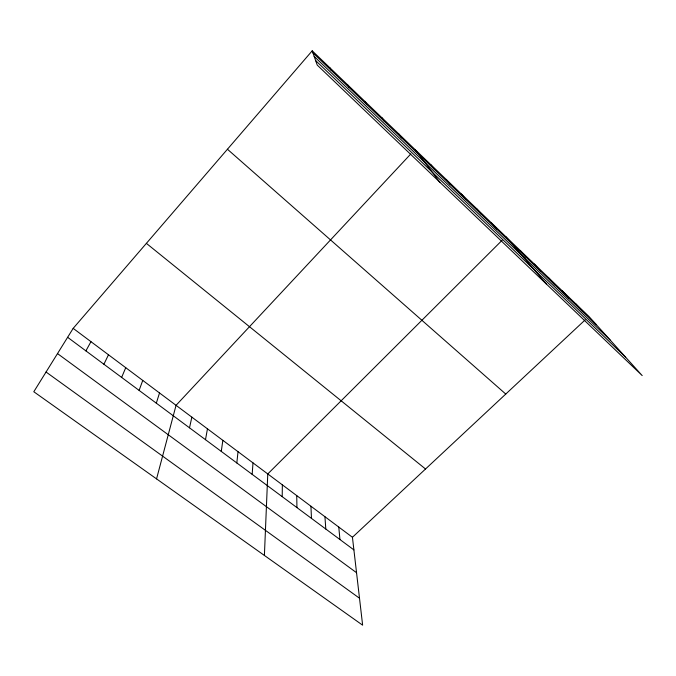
<?xml version="1.0" encoding="UTF-8"?>
<svg xmlns="http://www.w3.org/2000/svg" width="676" height="676" viewBox="0 0 676 676"><rect width="100%" height="100%" fill="white"/><g stroke="black" fill="none" stroke-linecap="round" stroke-linejoin="round"><path stroke-width="1.01" d="M282.213 496.666L282.348 484.853M264.4 555.444L267.772 473.944L502.192 240.225M252.165 474.349L253.001 462.891M236.82 462.959L238.028 451.686M221.272 451.407L222.843 440.338M205.496 439.696L207.456 428.829M189.5 427.815L191.866 417.16M156.553 478.887L176.047 405.33L410.814 153.951M156.317 403.175L159.519 392.959M139.112 390.39L142.754 380.419M121.638 377.419L125.744 367.693M103.91 364.254L108.481 354.782M85.903 350.878L90.956 341.676M73.177 328.367L33.8 391.742L362.632 625.182L352.433 537.276L73.177 328.367L312.202 50.818L588.889 316.41L642.2 375.594L317.23 65.082L312.202 50.818M352.433 537.276L585.179 319.875M46.053 372.02L359.505 598.226M57.502 353.59L356.548 572.716M67.625 337.307L353.903 549.901M146.388 243.36L425.534 469M227.44 149.244L505.766 394.057M315.641 60.578L625.672 357.241M312.895 52.796L596.443 324.793M314.179 56.421L610.174 340.036M575.529 303.592L582.797 311.704M561.984 290.579L568.955 298.429M548.236 277.388L554.912 284.951M534.293 264.003L540.656 271.279M520.148 250.424L526.19 257.395M505.792 236.642L546.394 284.047M491.215 222.657L496.59 229.003M476.428 208.453L481.447 214.478M461.412 194.046L466.068 199.724M446.177 179.419L450.453 184.742M430.696 164.564L434.592 169.532M414.988 149.481L439.966 182.359M398.544 133.696L401.603 137.887M381.83 117.658L384.45 121.435M364.854 101.358L367.009 104.704M347.591 84.787L349.281 87.694M330.04 67.938L331.24 70.388M338.777 527.069L339.943 539.533M324.945 516.717L325.798 529.029M310.935 506.231L311.467 518.391M296.739 495.609L296.941 507.6"/></g></svg>
